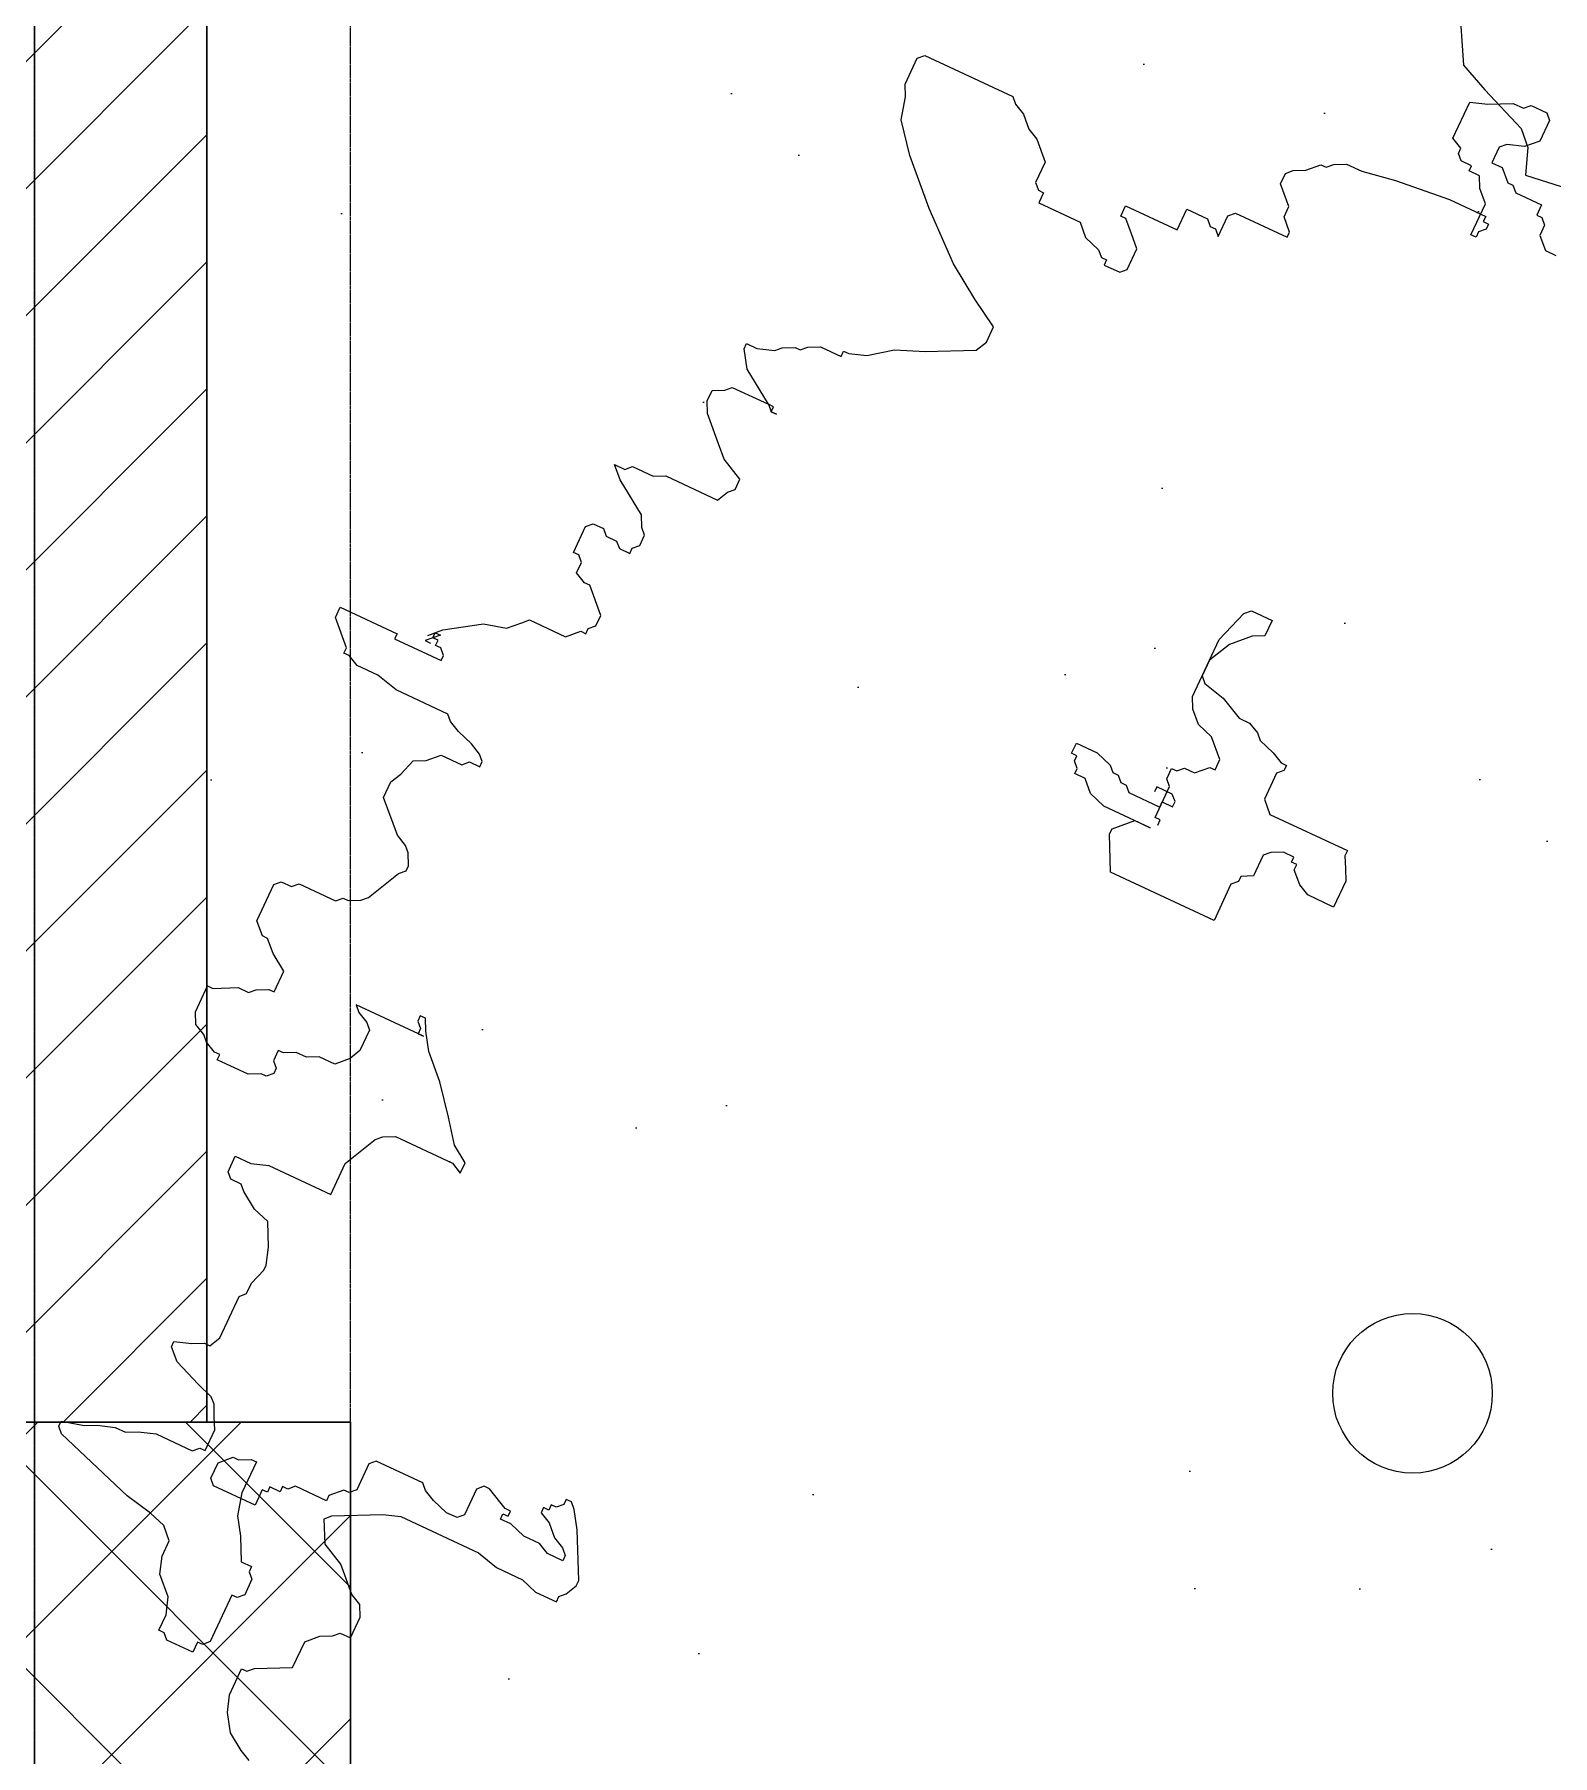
# Model space of a CAD drawing. Header units: millimetres. Extents: x 0 to 71617, y -15450 to 30894.
# Drawn here: x 36507 to 37035, y 18941 to 19539 of the extents above; entities that cross this region are included whole.
import ezdxf

# ---------------------------------------------------------------- set-up
doc = ezdxf.new("R2010")
doc.units = ezdxf.units.MM
doc.linetypes.add('CENTER2', pattern=[1.125, 0.75, -0.125, 0.125, -0.125])
doc.linetypes.add('HIDDEN', pattern=[0.375, 0.25, -0.125])
for name, color, linetype, lineweight in [('axis', 40, 'CENTER2', 5), ('DIM2', 4, 'Continuous', 5), ('Hatch', 8, 'Continuous', 5), ('LINE-DETAIL-SAKURA', 2, 'Continuous', 30), ('tree', 251, 'Continuous', 0), ('Wall Brick', 5, 'Continuous', 15)]:
    doc.layers.add(name, color=color, linetype=linetype, lineweight=lineweight)
doc.layers.add('dwgmodels.com', color=250, linetype='Continuous')
doc.layers.add('WINDOW-PLAN-PANEL', color=15, linetype='Continuous')
pattern_1 = [(45, (-2110, -10510), (-22.097087, 22.097087), [])]

# ---------------------------------------------------------------- blocks, each defined once
blk = doc.blocks.new('GRIDLINE-GF')
at = {"layer": 'axis'}
blk.add_line((13300, -6362.24, -0.13), (13300, 12546.82), dxfattribs=at)
blk = doc.blocks.new('2D WALL G.F')
at = {"layer": 'Hatch'}
h = blk.add_hatch(dxfattribs=at)
h.set_pattern_fill('LINE', color=256, scale=250, angle=45, style=0)
h.set_pattern_definition(pattern_1)
h.paths.add_polyline_path([(15940, -110), (16060, -110), (16060, -4590), (15940, -4590)])
h.paths.add_polyline_path([(15940, -5410), (16060, -5410), (16060, -10290), (15940, -10290)])
h = blk.add_hatch(dxfattribs=at)
h.set_pattern_fill('LINE', color=256, scale=250, angle=45, style=0)
h.set_pattern_definition(pattern_1)
h.paths.add_polyline_path([(16060, -110), (15940, -110), (15940, -4590), (16060, -4590)])
h.paths.add_polyline_path([(16060, -5410), (15940, -5410), (15940, -10290), (16060, -10290)])
h = blk.add_hatch(dxfattribs=at)
h.set_pattern_fill('NET', color=256, scale=400, angle=135, style=0)
h.set_pattern_definition([(135, (-2110, -10510), (-35.35534, -35.35534), []), (225, (-2110, -10510), (35.35534, -35.35534), [])])
h.paths.add_polyline_path([(16110, -5190), (15890, -5190), (15890, -4590), (16110, -4590)])
at = {"layer": 'Hatch', "color": 3, "linetype": 'HIDDEN', "elevation": 7.93}
blk.add_lwpolyline([(16000, -10500), (24000, -10500), (24000, 5500), (16000, 5500)], close=True, dxfattribs=at)
at = {"layer": 'Wall Brick'}
for points in [[(15940, -110), (16060, -110), (16060, -4590), (15940, -4590)], [(16060, -110), (15940, -110), (15940, -4590), (16060, -4590)], [(15890, -5190), (16110, -5190), (16110, -4590), (15890, -4590)], [(16110, -5190), (15890, -5190), (15890, -4590), (16110, -4590)]]:
    blk.add_lwpolyline(points, close=True, dxfattribs=at)
blk = doc.blocks.new('trees top 024')
at = {"color": 0}
for p, q in [((-1.5153, 2.8578), (-1.5773, 2.6293)), ((-1.4843, 2.6789), (-1.5153, 2.8578)), ((-1.1277, 2.7485), (-1.2362, 2.7187)), ((-0.8719, 2.5398), (-1.1277, 2.7485)), ((-1.6781, 2.6789), (-1.7711, 2.6193)), ((-1.5773, 2.6293), (-1.6781, 2.6789)), ((-1.3758, 2.659), (-1.4843, 2.6789)), ((-1.2362, 2.7187), (-1.3758, 2.659)), ((-1.8719, 2.6293), (-2.0191, 2.5398)), ((-1.7711, 2.6193), (-1.8719, 2.6293)), ((-2.1664, 2.5299), (-2.2672, 2.4404)), ((-2.0191, 2.5398), (-2.1664, 2.5299)), ((-0.7789, 2.4802), (-0.8719, 2.5398)), ((-0.7014, 2.5199), (-0.7789, 2.4802)), ((-0.5464, 2.4703), (-0.7014, 2.5199)), ((-2.2672, 2.4404), (-2.2672, 2.361)), ((-0.5542, 2.3709), (-0.5464, 2.4703)), ((-0.5309, 2.3013), (-0.5542, 2.3709)), ((-2.2672, 2.361), (-2.3447, 2.2715)), ((-0.3991, 2.1622), (-0.5309, 2.3013)), ((-2.6547, 2.2516), (-2.5385, 2.192)), ((-2.4842, 2.2516), (-2.6547, 2.2516)), ((-2.3447, 2.2715), (-2.4842, 2.2516)), ((-2.5385, 2.192), (-2.4609, 2.0628)), ((-0.3216, 2.0728), (-0.3991, 2.1622)), ((-2.4609, 2.0628), (-2.5307, 1.9337)), ((-0.3061, 1.8442), (-0.3216, 2.0728)), ((-2.5307, 1.9337), (-2.6082, 1.8541)), ((-2.6082, 1.8541), (-2.5927, 1.7349)), ((-0.2363, 1.7846), (-0.3061, 1.8442)), ((-0.0426, 1.7846), (-0.2363, 1.7846)), ((-0.0581, 1.7349), (0.097, 1.7945)), ((0.097, 1.7945), (-0.0426, 1.7846)), ((-2.5927, 1.7349), (-2.6159, 1.6157)), ((-0.1976, 1.6654), (-0.0581, 1.7349)), ((1.5623, 1.6947), (1.5235, 1.5518)), ((1.5817, 1.5829), (1.5623, 1.6947)), ((-0.2286, 1.5759), (-0.1976, 1.6654)), ((-0.0872, 1.652), (-0.1647, 1.3663)), ((-0.0485, 1.4284), (-0.0872, 1.652)), ((1.8045, 1.6263), (1.7367, 1.6077)), ((1.9644, 1.4959), (1.8045, 1.6263)), ((-2.6159, 1.6157), (-2.7167, 1.5561)), ((-2.7167, 1.5561), (-2.6237, 1.5064)), ((-0.2053, 1.4467), (-0.2286, 1.5759)), ((1.4606, 1.5829), (1.4024, 1.5456)), ((1.5235, 1.5518), (1.4606, 1.5829)), ((1.6495, 1.5705), (1.5817, 1.5829)), ((1.7367, 1.6077), (1.6495, 1.5705)), ((-2.6237, 1.5064), (-2.5772, 1.3673)), ((-1.4455, 1.5362), (-1.4688, 1.5064)), ((-1.4688, 1.5064), (-1.4223, 1.5064)), ((-1.4223, 1.5064), (-1.4455, 1.5362)), ((0.3972, 1.5154), (0.2616, 1.4781)), ((0.717, 1.2546), (0.3972, 1.5154)), ((1.2474, 1.4959), (1.1554, 1.4897)), ((1.3394, 1.5518), (1.2474, 1.4959)), ((1.4024, 1.5456), (1.3394, 1.5518)), ((2.0225, 1.4586), (1.9644, 1.4959)), ((-0.2502, 1.3975), (-0.2053, 1.4467)), ((0.2616, 1.4781), (0.0872, 1.4036)), ((1.1554, 1.4897), (1.0924, 1.4338)), ((1.0924, 1.4338), (1.0924, 1.3841)), ((2.071, 1.4835), (2.0225, 1.4586)), ((2.1679, 1.4524), (2.071, 1.4835)), ((2.163, 1.3903), (2.1679, 1.4524)), ((-0.2907, 1.4284), (-0.407, 1.3539)), ((-0.1647, 1.3663), (-0.2907, 1.4284)), ((0.0872, 1.4036), (-0.0485, 1.4284)), ((1.0924, 1.3841), (1.0439, 1.3282)), ((2.1775, 1.3469), (2.163, 1.3903)), ((-2.5772, 1.3673), (-2.6082, 1.2381)), ((-0.5329, 1.3663), (-0.717, 1.2546)), ((-0.407, 1.3539), (-0.5329, 1.3663)), ((0.9567, 1.3158), (0.8502, 1.3158)), ((0.8502, 1.3158), (0.9228, 1.2786)), ((1.0439, 1.3282), (0.9567, 1.3158)), ((2.2599, 1.2599), (2.1775, 1.3469)), ((-0.717, 1.2546), (-0.9011, 1.2421)), ((0.8332, 1.18), (0.717, 1.2546)), ((0.9228, 1.2786), (0.9597, 1.217)), ((2.3084, 1.204), (2.2599, 1.2599)), ((-2.6082, 1.2381), (-2.5694, 1.089)), ((-0.9011, 1.2421), (-1.027, 1.1303)), ((0.9301, 1.2297), (0.8332, 1.18)), ((1.1239, 1.1676), (0.9301, 1.2297)), ((2.318, 1.0612), (2.3084, 1.204)), ((-1.027, 1.1303), (-1.027, 1.031)), ((1.1142, 1.0434), (1.1239, 1.1676)), ((-2.5694, 1.089), (-2.4842, 1.0294)), ((2.3616, 1.0239), (2.318, 1.0612)), ((-2.4842, 1.0294), (-2.4609, 0.9499)), ((-1.027, 1.031), (-1.1239, 0.9192)), ((1.1433, 0.9564), (1.1142, 1.0434)), ((2.4827, 1.0239), (2.3616, 1.0239)), ((2.473, 0.9929), (2.5699, 1.0301)), ((2.5699, 1.0301), (2.4827, 1.0239)), ((-2.4609, 0.9499), (-2.4609, 0.8505)), ((1.308, 0.7825), (1.1433, 0.9564)), ((2.3665, 0.8935), (2.3858, 0.9494)), ((2.3858, 0.9494), (2.473, 0.9929)), ((-1.2983, 0.8943), (-1.5115, 0.8943)), ((-1.5115, 0.8943), (-1.3662, 0.8198)), ((-1.1239, 0.9192), (-1.2983, 0.8943)), ((2.381, 0.8127), (2.3665, 0.8935)), ((-2.4609, 0.8505), (-2.3369, 0.7909)), ((-1.3662, 0.8198), (-1.2693, 0.6583)), ((1.6059, 0.8687), (1.5914, 0.85)), ((1.5914, 0.85), (1.6204, 0.85)), ((1.6204, 0.85), (1.6059, 0.8687)), ((2.3471, 0.7755), (2.381, 0.8127)), ((-2.3369, 0.7909), (-2.2749, 0.7114)), ((1.4049, 0.6707), (1.308, 0.7825)), ((2.3277, 0.6202), (2.3471, 0.7755)), ((-2.2749, 0.7114), (-2.2904, 0.5325)), ((-1.2693, 0.6583), (-1.3565, 0.4968)), ((1.4243, 0.385), (1.4049, 0.6707)), ((-2.2439, 0.5027), (-2.1431, 0.5723)), ((-2.1431, 0.5723), (-2.0656, 0.5524)), ((2.3035, 0.5209), (2.3326, 0.5767)), ((2.3519, 0.5892), (2.3277, 0.6202)), ((2.3326, 0.5767), (2.3519, 0.5892)), ((-2.2904, 0.5325), (-2.3447, 0.4034)), ((-2.3447, 0.4034), (-2.2439, 0.5027)), ((-2.0656, 0.5524), (-1.9726, 0.453)), ((2.2793, 0.4898), (2.3035, 0.5209)), ((-1.9726, 0.453), (-1.8563, 0.3636)), ((-1.3565, 0.4968), (-1.4534, 0.3975)), ((2.2066, 0.4774), (2.2793, 0.4898)), ((2.2793, 0.3904), (2.2066, 0.4774)), ((-1.4534, 0.3975), (-1.434, 0.2484)), ((1.5115, 0.3105), (1.4243, 0.385)), ((2.163, 0.3469), (2.1679, 0.3966)), ((2.1679, 0.3966), (2.1921, 0.4091)), ((2.1921, 0.4091), (2.2793, 0.3904)), ((-1.8563, 0.3636), (-1.7478, 0.3537)), ((-1.7478, 0.3537), (-1.492, 0.2841)), ((1.7343, 0.2484), (1.9281, 0.3229)), ((1.9281, 0.3229), (1.7537, 0.3105)), ((2.0903, 0.2786), (2.163, 0.3469)), ((-1.492, 0.2841), (-1.4506, 0.1424)), ((1.7537, 0.3105), (1.5115, 0.3105)), ((2.0516, 0.2227), (2.0903, 0.2786)), ((-1.434, 0.2484), (-1.463, 0.0994)), ((1.5599, 0.1615), (1.7343, 0.2484)), ((1.9062, 0.1606), (1.9692, 0.2103)), ((1.9692, 0.2103), (2.0516, 0.2227)), ((1.5212, 0.0497), (1.5599, 0.1615)), ((1.6592, 0.1109), (1.727, 0.1358)), ((1.727, 0.1358), (1.7997, 0.1296)), ((1.7997, 0.1296), (1.9062, 0.1606)), ((-1.463, 0.0994), (-1.589, 0.0248)), ((1.539, 0.0964), (1.5768, 0.0861)), ((1.5768, 0.0861), (1.6204, -0.063)), ((1.6204, -0.063), (1.6398, 0.0861)), ((1.6398, 0.0861), (1.6592, 0.1109)), ((-1.589, 0.0248), (-1.4727, -0.0373)), ((0, 0), (-0.0291, -0.0373)), ((0.0291, -0.0373), (0, 0)), ((1.5502, -0.1118), (1.5212, 0.0497)), ((-1.4727, -0.0373), (-1.4146, -0.2112)), ((-0.0291, -0.0373), (0.0291, -0.0373)), ((1.4824, -0.1863), (1.5502, -0.1118)), ((1.4436, -0.4969), (1.4824, -0.1863)), ((-1.4146, -0.2112), (-1.4534, -0.3726)), ((-1.4534, -0.3726), (-1.4049, -0.559)), ((1.4921, -0.559), (1.4436, -0.4969)), ((-1.4049, -0.559), (-1.2983, -0.6335)), ((1.4533, -0.5838), (1.4921, -0.559)), ((1.3952, -0.6956), (1.4533, -0.5838)), ((-1.2983, -0.6335), (-1.2693, -0.7329)), ((-1.2693, -0.7329), (-1.2693, -0.8571)), ((1.3468, -0.7577), (1.3952, -0.6956)), ((1.2014, -0.7825), (1.3468, -0.7577)), ((1.3468, -0.9565), (1.2014, -0.7825)), ((-1.2693, -0.8571), (-1.1142, -0.9316)), ((-1.1142, -0.9316), (-1.0367, -1.031)), ((1.1239, -0.944), (1.1724, -0.9192)), ((1.1724, -0.9192), (1.3468, -0.9565)), ((1.1142, -1.0434), (1.1239, -0.944)), ((-1.0367, -1.031), (-1.0561, -1.2546)), ((0.9689, -1.18), (1.1142, -1.0434)), ((0.8914, -1.2918), (0.9689, -1.18)), ((-0.998, -1.2918), (-0.872, -1.2049)), ((-0.872, -1.2049), (-0.7751, -1.2297)), ((-0.7751, -1.2297), (-0.6589, -1.3539)), ((-1.0561, -1.2546), (-1.1239, -1.4161)), ((-1.1239, -1.4161), (-0.998, -1.2918)), ((0.7267, -1.3167), (0.8914, -1.2918)), ((-0.6589, -1.3539), (-0.5135, -1.4657)), ((0.6007, -1.4161), (0.7267, -1.3167)), ((0.3876, -1.4782), (0.6007, -1.4161)), ((-0.5135, -1.4657), (-0.3779, -1.4782)), ((-0.3779, -1.4782), (-0.0581, -1.5651)), ((0.1066, -1.5154), (0.2422, -1.4657)), ((0.2422, -1.4657), (0.3876, -1.4782)), ((0.0678, -1.5651), (0.1066, -1.5154)), ((-0.0581, -1.5651), (0.0291, -1.8632)), ((0.0291, -1.8632), (0.0678, -1.5651))]:
    blk.add_line(p, q, dxfattribs=at)
blk = doc.blocks.new('tree0002')
at = {"color": 0, "xscale": 500, "yscale": 500, "zscale": 500}
blk.add_blockref('trees top 024', (1737265.6, 70359.9), dxfattribs=at)
blk = doc.blocks.new('trees top 025')
at = {"layer": 'dwgmodels.com', "color": 0}
for p, q in [((-0.6968, 1.7539), (-0.6634, 1.7705)), ((-0.6634, 1.7705), (-0.6467, 1.7705)), ((-0.6467, 1.7705), (-0.6384, 1.7789)), ((-0.6384, 1.7789), (-0.6134, 1.7789)), ((-0.6134, 1.7789), (-0.605, 1.7705)), ((-0.605, 1.7705), (-0.605, 1.7372)), ((-0.7218, 1.7455), (-0.6968, 1.7539)), ((-0.7218, 1.6872), (-0.7218, 1.7455)), ((-0.605, 1.7372), (-0.6217, 1.7205)), ((-0.6467, 1.7122), (-0.6551, 1.7039)), ((-0.6217, 1.7205), (-0.6467, 1.7122)), ((-0.7051, 1.6789), (-0.7218, 1.6872)), ((-0.6551, 1.7039), (-0.6551, 1.6789)), ((-0.7051, 1.6705), (-0.7051, 1.6789)), ((-0.6968, 1.6622), (-0.7051, 1.6705)), ((-0.6801, 1.6622), (-0.6968, 1.6622)), ((-0.6801, 1.6539), (-0.6801, 1.6622)), ((-0.6551, 1.6789), (-0.6384, 1.6789)), ((-0.6384, 1.6789), (-0.6217, 1.6622)), ((-0.6217, 1.6622), (-0.6134, 1.6622)), ((-0.6134, 1.6622), (-0.605, 1.6539)), ((-0.6634, 1.6539), (-0.6801, 1.6539)), ((-0.6551, 1.6372), (-0.6634, 1.6539)), ((-0.6384, 1.6205), (-0.6551, 1.6372)), ((-0.605, 1.6539), (-0.5633, 1.6539)), ((-0.5633, 1.6539), (-0.5633, 1.6372)), ((-0.5633, 1.6372), (-0.555, 1.6372)), ((-0.555, 1.6372), (-0.5467, 1.6288)), ((-0.6384, 1.5705), (-0.6384, 1.6205)), ((-0.5467, 1.6288), (-0.5467, 1.6122)), ((-0.5467, 1.6122), (-0.53, 1.5955)), ((-0.8636, 1.5788), (-0.8469, 1.5872)), ((-0.8469, 1.5872), (-0.8219, 1.5872)), ((-0.8219, 1.5872), (-0.7718, 1.5955)), ((-0.7718, 1.5955), (-0.6884, 1.6038)), ((-0.6884, 1.6038), (-0.6301, 1.6038)), ((-0.6301, 1.6038), (-0.6301, 1.5955)), ((-0.6301, 1.5955), (-0.6217, 1.5955)), ((-0.6217, 1.5872), (-0.6301, 1.5788)), ((-0.6217, 1.5955), (-0.6217, 1.5872)), ((-0.53, 1.5955), (-0.5133, 1.5955)), ((-0.8969, 1.5538), (-0.8802, 1.5705)), ((-0.8802, 1.5705), (-0.8719, 1.5705)), ((-0.8719, 1.5705), (-0.8636, 1.5788)), ((-0.6301, 1.5705), (-0.6384, 1.5705)), ((-0.6301, 1.5788), (-0.6301, 1.5705)), ((-0.9219, 1.5372), (-0.9136, 1.5455)), ((-0.9219, 1.5205), (-0.9219, 1.5372)), ((-0.9136, 1.5455), (-0.8969, 1.5538)), ((-0.8969, 1.4955), (-0.9219, 1.5205)), ((-0.8969, 1.4788), (-0.8969, 1.4955)), ((-1.4807, 1.4621), (-1.4723, 1.4705)), ((-1.4807, 1.4205), (-1.4807, 1.4621)), ((-1.4723, 1.4705), (-1.3306, 1.4705)), ((-1.3306, 1.4705), (-1.3222, 1.4621)), ((-1.3222, 1.4621), (-1.3056, 1.4538)), ((-0.8802, 1.4621), (-0.8969, 1.4788)), ((-0.8802, 1.4538), (-0.8802, 1.4621)), ((-1.3056, 1.4538), (-1.2889, 1.4371)), ((-1.2889, 1.4371), (-1.2722, 1.4288)), ((-0.972, 1.4455), (-0.9636, 1.4538)), ((-0.972, 1.4121), (-0.972, 1.4455)), ((-0.9636, 1.4538), (-0.8802, 1.4538)), ((-1.4723, 1.4038), (-1.4807, 1.4205)), ((-1.2722, 1.4288), (-1.2472, 1.4038)), ((-1.0304, 1.4288), (-0.997, 1.4288)), ((-1.0304, 1.3955), (-1.0304, 1.4288)), ((-0.997, 1.4288), (-0.9887, 1.4205)), ((-0.9887, 1.4205), (-0.9803, 1.4205)), ((-0.9803, 1.4205), (-0.972, 1.4121)), ((-1.464, 1.3705), (-1.4723, 1.4038)), ((-1.2472, 1.4038), (-1.2472, 1.3705)), ((-1.1137, 1.3955), (-1.0304, 1.3955)), ((-1.1137, 1.3788), (-1.1137, 1.3955)), ((-1.4306, 1.3288), (-1.464, 1.3705)), ((-1.2472, 1.3705), (-1.2388, 1.3621)), ((-1.2388, 1.3621), (-1.2305, 1.3621)), ((-1.2305, 1.3621), (-1.2305, 1.3455)), ((-1.1054, 1.3788), (-1.1137, 1.3788)), ((-1.0887, 1.3621), (-1.1054, 1.3788)), ((-1.072, 1.3455), (-1.0887, 1.3621)), ((-1.2305, 1.3455), (-1.1638, 1.3455)), ((-1.1638, 1.3455), (-1.1471, 1.3288)), ((-1.072, 1.3121), (-1.072, 1.3455)), ((-1.3723, 1.2704), (-1.4306, 1.3288)), ((-1.1471, 1.3288), (-1.1221, 1.3204)), ((-1.1221, 1.3204), (-1.1137, 1.3121)), ((-1.1137, 1.3121), (-1.1054, 1.3121)), ((-1.1054, 1.3121), (-1.1054, 1.3038)), ((-1.0804, 1.3038), (-1.072, 1.3121)), ((-1.1054, 1.3038), (-1.0804, 1.3038)), ((-1.3056, 1.2121), (-1.3723, 1.2704)), ((-1.2555, 1.1788), (-1.3056, 1.2121)), ((-1.2138, 1.1537), (-1.2555, 1.1788)), ((-1.2138, 1.1287), (-1.2138, 1.1537)), ((-1.2889, 1.0787), (-1.2222, 1.1121)), ((-1.2222, 1.1121), (-1.2138, 1.1287)), ((-1.3639, 1.0371), (-1.3306, 1.0621)), ((-1.3306, 1.0621), (-1.2889, 1.0787)), ((-1.3889, 1.0287), (-1.3639, 1.0371)), ((-1.4557, 1.0037), (-1.4473, 1.012)), ((-1.4473, 1.012), (-1.4306, 1.0204)), ((-1.4306, 1.0204), (-1.3973, 1.0204)), ((-1.3973, 1.0287), (-1.3889, 1.0287)), ((-1.3973, 1.0204), (-1.3973, 1.0287)), ((-1.514, 0.9787), (-1.489, 0.987)), ((-1.489, 0.987), (-1.4807, 0.9954)), ((-1.4807, 0.9954), (-1.464, 1.0037)), ((-1.464, 1.0037), (-1.4557, 1.0037)), ((-1.5307, 0.9787), (-1.514, 0.9787)), ((-1.5307, 0.9704), (-1.5307, 0.9787)), ((-1.514, 0.9454), (-1.5307, 0.9704)), ((-1.464, 0.912), (-1.514, 0.9454)), ((-0.7051, 0.9287), (-0.6968, 0.937)), ((-0.6968, 0.937), (-0.6634, 0.937)), ((-0.6634, 0.937), (-0.6634, 0.912)), ((-1.5307, 0.9037), (-1.5224, 0.912)), ((-1.5224, 0.912), (-1.464, 0.912)), ((-1.4557, 0.912), (-1.464, 0.912)), ((-1.464, 0.912), (-1.4557, 0.9037)), ((-1.4557, 0.9037), (-1.4557, 0.912)), ((-0.7218, 0.8787), (-0.7051, 0.9287)), ((-0.6634, 0.912), (-0.6801, 0.9037)), ((-1.5474, 0.8954), (-1.5307, 0.9037)), ((-1.5474, 0.8787), (-1.5474, 0.8954)), ((-1.4473, 0.9037), (-1.4557, 0.9037)), ((-1.4557, 0.9037), (-1.4473, 0.9037)), ((-0.6801, 0.9037), (-0.7051, 0.8787)), ((-1.5391, 0.862), (-1.5474, 0.8787)), ((-1.5057, 0.8287), (-1.5391, 0.862)), ((-0.7051, 0.8787), (-0.7218, 0.8453)), ((-0.7218, 0.787), (-0.7218, 0.8787)), ((-0.7218, 0.8453), (-0.7218, 0.8203)), ((-1.489, 0.812), (-1.5057, 0.8287)), ((-1.4557, 0.7953), (-1.489, 0.812)), ((-0.7218, 0.8203), (-0.7135, 0.812)), ((-0.7135, 0.812), (-0.6801, 0.8037)), ((-1.4557, 0.7787), (-1.4557, 0.7953)), ((-0.7135, 0.7703), (-0.7218, 0.787)), ((-0.6801, 0.8037), (-0.6467, 0.787)), ((-0.6467, 0.787), (-0.6301, 0.787)), ((-0.6301, 0.787), (-0.6134, 0.7787)), ((-1.4723, 0.7537), (-1.464, 0.7703)), ((-1.464, 0.7703), (-1.4557, 0.7787)), ((-0.6968, 0.7537), (-0.7135, 0.7703)), ((-0.6134, 0.7787), (-0.605, 0.7703)), ((-0.605, 0.7703), (-0.58, 0.762)), ((-0.58, 0.762), (-0.5633, 0.7537)), ((-1.6308, 0.737), (-1.6141, 0.737)), ((-1.6141, 0.7203), (-1.6308, 0.737)), ((-1.6141, 0.737), (-1.6058, 0.7453)), ((-1.6058, 0.7453), (-1.5724, 0.7453)), ((-1.5724, 0.7453), (-1.5557, 0.7537)), ((-1.5557, 0.7537), (-1.4723, 0.7537)), ((-0.6718, 0.7453), (-0.6968, 0.7537)), ((-0.6467, 0.7203), (-0.6718, 0.7453)), ((-0.5633, 0.7537), (-0.555, 0.7537)), ((-0.555, 0.7453), (-0.5633, 0.737)), ((-0.5633, 0.737), (-0.5633, 0.6953)), ((-0.555, 0.7537), (-0.555, 0.7453)), ((-1.5641, 0.687), (-1.6141, 0.7203)), ((-0.6467, 0.7036), (-0.6467, 0.7203)), ((-1.5557, 0.6703), (-1.5641, 0.687)), ((-0.6968, 0.6786), (-0.6884, 0.687)), ((-0.6884, 0.687), (-0.6718, 0.687)), ((-0.6718, 0.687), (-0.6551, 0.7036)), ((-0.6551, 0.7036), (-0.6467, 0.7036)), ((-0.5633, 0.6953), (-0.5467, 0.6786)), ((-1.5474, 0.662), (-1.5557, 0.6703)), ((-1.5474, 0.6453), (-1.5474, 0.662)), ((-0.7051, 0.6786), (-0.6968, 0.6786)), ((-0.7051, 0.662), (-0.7051, 0.6786)), ((-0.6968, 0.6536), (-0.7051, 0.662)), ((-0.5467, 0.6786), (-0.4216, 0.6786)), ((-0.4216, 0.6786), (-0.4216, 0.6703)), ((-0.4216, 0.6703), (-0.4132, 0.6536)), ((-1.6308, 0.637), (-1.6224, 0.6453)), ((-1.6308, 0.5953), (-1.6308, 0.637)), ((-1.6224, 0.6453), (-1.6058, 0.6453)), ((-1.6058, 0.6453), (-1.5974, 0.637)), ((-1.5974, 0.637), (-1.5807, 0.637)), ((-1.5807, 0.637), (-1.5724, 0.6286)), ((-1.5557, 0.637), (-1.5474, 0.6453)), ((-1.5557, 0.6286), (-1.5557, 0.637)), ((-0.8469, 0.6536), (-0.8135, 0.6536)), ((-0.8469, 0.637), (-0.8469, 0.6536)), ((-0.8385, 0.637), (-0.8469, 0.637)), ((-0.8385, 0.6286), (-0.8385, 0.637)), ((-0.8135, 0.6536), (-0.7885, 0.6453)), ((-0.7885, 0.6453), (-0.7802, 0.637)), ((-0.7802, 0.637), (-0.7718, 0.637)), ((-0.7718, 0.637), (-0.7635, 0.6286)), ((-0.7135, 0.6453), (-0.7135, 0.637)), ((-0.6884, 0.6453), (-0.7135, 0.6453)), ((-0.6968, 0.6036), (-0.6968, 0.6536)), ((-0.6801, 0.637), (-0.6884, 0.6453)), ((-0.6801, 0.6286), (-0.6801, 0.637)), ((-0.505, 0.637), (-0.5217, 0.6286)), ((-0.4883, 0.637), (-0.505, 0.637)), ((-0.4883, 0.6286), (-0.4883, 0.637)), ((-0.4132, 0.6536), (-0.4049, 0.637)), ((-0.4049, 0.637), (-0.4049, 0.5953)), ((-1.5724, 0.6286), (-1.5557, 0.6286)), ((-0.8302, 0.6203), (-0.8385, 0.6286)), ((-0.8302, 0.612), (-0.8302, 0.6203)), ((-0.8135, 0.612), (-0.8302, 0.612)), ((-0.7969, 0.5953), (-0.8135, 0.612)), ((-0.7635, 0.6286), (-0.7552, 0.6286)), ((-0.7552, 0.6286), (-0.7468, 0.6203)), ((-0.7468, 0.6203), (-0.6968, 0.6203)), ((-0.6968, 0.6286), (-0.6801, 0.6286)), ((-0.6968, 0.6203), (-0.6968, 0.6286)), ((-0.5217, 0.6286), (-0.53, 0.6203)), ((-0.53, 0.6203), (-0.53, 0.587)), ((-0.48, 0.6286), (-0.4883, 0.6286)), ((-0.48, 0.6203), (-0.48, 0.6286)), ((-0.4633, 0.6036), (-0.48, 0.6203)), ((-1.6224, 0.5953), (-1.6308, 0.5953)), ((-1.6141, 0.587), (-1.6224, 0.5953)), ((-1.6141, 0.5703), (-1.6141, 0.587)), ((-0.7718, 0.587), (-0.7969, 0.5953)), ((-0.6968, 0.587), (-0.7718, 0.587)), ((-0.7468, 0.562), (-0.7218, 0.587)), ((-0.7218, 0.587), (-0.6968, 0.587)), ((-0.6884, 0.6036), (-0.6968, 0.6036)), ((-0.6884, 0.5953), (-0.6884, 0.6036)), ((-0.53, 0.587), (-0.5467, 0.5786)), ((-0.5467, 0.5786), (-0.5467, 0.5703)), ((-0.4466, 0.5953), (-0.4633, 0.6036)), ((-0.4049, 0.5953), (-0.4466, 0.5953)), ((-1.5974, 0.562), (-1.6141, 0.5703)), ((-1.5891, 0.562), (-1.5974, 0.562)), ((-1.5557, 0.5286), (-1.5891, 0.562)), ((-0.7468, 0.5536), (-0.7468, 0.562)), ((-0.7218, 0.5036), (-0.7468, 0.5536)), ((-0.5467, 0.5703), (-0.555, 0.562)), ((-0.555, 0.562), (-0.555, 0.5036)), ((-1.5557, 0.5119), (-1.5557, 0.5286)), ((-1.5641, 0.5036), (-1.5557, 0.5119)), ((-1.5641, 0.4953), (-1.5641, 0.5036)), ((-0.555, 0.5036), (-0.7218, 0.5036)), ((-1.6558, 0.4703), (-1.6475, 0.4786)), ((-1.6475, 0.4786), (-1.5891, 0.4786)), ((-1.5891, 0.4786), (-1.5724, 0.4953)), ((-1.5724, 0.4953), (-1.5641, 0.4953)), ((-1.7058, 0.4453), (-1.6725, 0.4536)), ((-1.6725, 0.4536), (-1.6558, 0.4703)), ((-1.7559, 0.4119), (-1.7058, 0.4453)), ((-1.7726, 0.3952), (-1.7559, 0.4119)), ((-1.7559, 0.4036), (-1.7726, 0.3869)), ((-1.7642, 0.4036), (-1.7559, 0.4036)), ((-1.7642, 0.3952), (-1.7642, 0.4036)), ((-1.906, 0.3786), (-1.8143, 0.3786)), ((-1.906, 0.3619), (-1.906, 0.3786)), ((-1.8143, 0.3786), (-1.8143, 0.3702)), ((-1.7726, 0.3869), (-1.7642, 0.3869)), ((-1.7559, 0.3952), (-1.7642, 0.3952)), ((-1.7559, 0.3869), (-1.7559, 0.3952)), ((-1.7475, 0.3869), (-1.7559, 0.3869)), ((-1.7392, 0.3786), (-1.7475, 0.3869)), ((-1.7392, 0.3702), (-1.7392, 0.3786)), ((-1.8726, 0.3286), (-1.906, 0.3619)), ((-1.8143, 0.3702), (-1.7392, 0.3702)), ((-1.8726, 0.3202), (-1.8726, 0.3286)), ((-1.8643, 0.3202), (-1.8726, 0.3202)), ((-1.8476, 0.3119), (-1.8643, 0.3202)), ((-1.8143, 0.3119), (-1.8476, 0.3119)), ((-1.7809, 0.3036), (-1.8143, 0.3119)), ((-1.6975, 0.3036), (-1.7809, 0.3036)), ((-1.6892, 0.2952), (-1.6975, 0.3036)), ((-1.6725, 0.2869), (-1.6892, 0.2952)), ((-1.6475, 0.2786), (-1.6725, 0.2869)), ((-1.6308, 0.2702), (-1.6475, 0.2786)), ((-1.6475, 0.2452), (-1.6391, 0.2535)), ((-1.6391, 0.2535), (-1.6224, 0.2535)), ((-1.6224, 0.2619), (-1.6308, 0.2702)), ((-1.6224, 0.2535), (-1.6224, 0.2619)), ((-1.7142, 0.2202), (-1.6975, 0.2285)), ((-1.6975, 0.2285), (-1.6808, 0.2452)), ((-1.6808, 0.2452), (-1.6475, 0.2452)), ((-1.7225, 0.1952), (-1.7142, 0.2202)), ((-1.7309, 0.1785), (-1.7225, 0.1952)), ((-1.7309, 0.1535), (-1.7309, 0.1785)), ((-1.6892, 0.1119), (-1.7309, 0.1535)), ((-1.6725, 0.1035), (-1.6892, 0.1119)), ((-1.6641, 0.0952), (-1.6725, 0.1035)), ((-1.6558, 0.0785), (-1.6641, 0.0952)), ((-1.6558, 0.0702), (-1.6558, 0.0785)), ((-1.6892, 0.0118), (-1.6641, 0.0618)), ((-1.6641, 0.0618), (-1.6558, 0.0702)), ((-1.7142, -0.0048), (-1.6975, 0.0035)), ((-1.6975, 0.0035), (-1.6892, 0.0118)), ((-1.8226, -0.0298), (-1.8143, -0.0215)), ((-1.8143, -0.0215), (-1.7976, -0.0215)), ((-1.7976, -0.0215), (-1.7892, -0.0132)), ((-1.7892, -0.0132), (-1.7309, -0.0132)), ((-1.7309, -0.0132), (-1.7225, -0.0048)), ((-1.7225, -0.0048), (-1.7142, -0.0048)), ((-1.8226, -0.0882), (-1.8226, -0.0298)), ((-1.8059, -0.1049), (-1.8226, -0.0882)), ((-1.7976, -0.1049), (-1.8059, -0.1049)), ((-1.7809, -0.1215), (-1.7976, -0.1049)), ((-1.7559, -0.1382), (-1.7809, -0.1215)), ((-1.5474, -0.1132), (-1.5474, -0.1215)), ((-1.5391, -0.1132), (-1.5474, -0.1132)), ((-1.5474, -0.1215), (-1.5391, -0.1299)), ((-1.5307, -0.1299), (-1.5391, -0.1132)), ((-1.7559, -0.1715), (-1.7559, -0.1382)), ((-1.6391, -0.1382), (-1.6308, -0.1465)), ((-1.5307, -0.1382), (-1.6391, -0.1382)), ((-1.6308, -0.1465), (-1.6141, -0.1549)), ((-1.5391, -0.1299), (-1.5391, -0.1382)), ((-1.5391, -0.1382), (-1.5307, -0.1382)), ((-1.514, -0.1549), (-1.5307, -0.1299)), ((-1.7809, -0.1799), (-1.7642, -0.1715)), ((-1.7642, -0.1715), (-1.7559, -0.1715)), ((-1.6141, -0.1549), (-1.6058, -0.1632)), ((-1.6058, -0.1632), (-1.6058, -0.1965)), ((-1.4807, -0.1882), (-1.514, -0.1549)), ((-1.8393, -0.2049), (-1.8059, -0.1882)), ((-1.8059, -0.1882), (-1.7892, -0.1882)), ((-1.7892, -0.1882), (-1.7809, -0.1799)), ((-1.6058, -0.1965), (-1.6141, -0.2132)), ((-1.4473, -0.2299), (-1.4807, -0.1882)), ((-1.8476, -0.2049), (-1.8393, -0.2049)), ((-1.8476, -0.2466), (-1.8476, -0.2049)), ((-1.6141, -0.2132), (-1.6308, -0.2299)), ((-1.8393, -0.2632), (-1.8476, -0.2466)), ((-1.7142, -0.2466), (-1.7142, -0.2632)), ((-1.7058, -0.2466), (-1.7142, -0.2466)), ((-1.6892, -0.2382), (-1.7058, -0.2466)), ((-1.6725, -0.2382), (-1.6892, -0.2382)), ((-1.6558, -0.2299), (-1.6725, -0.2382)), ((-1.6308, -0.2299), (-1.6558, -0.2299)), ((-1.4223, -0.2632), (-1.4473, -0.2299)), ((-1.8226, -0.2716), (-1.8393, -0.2632)), ((-1.8143, -0.2799), (-1.8226, -0.2716)), ((-1.7142, -0.2632), (-1.7058, -0.2716)), ((-1.7058, -0.2716), (-1.7058, -0.2799)), ((-1.3973, -0.2799), (-1.4223, -0.2632)), ((-1.7976, -0.2882), (-1.8143, -0.2799)), ((-1.7892, -0.2882), (-1.7976, -0.2882)), ((-1.7892, -0.2966), (-1.7892, -0.2882)), ((-1.7392, -0.2966), (-1.7892, -0.2966)), ((-1.7225, -0.2882), (-1.7392, -0.2966)), ((-1.7142, -0.2882), (-1.7225, -0.2882)), ((-1.7058, -0.2799), (-1.7142, -0.2882)), ((-1.5307, -0.3049), (-1.5224, -0.2966)), ((-1.5224, -0.2966), (-1.5057, -0.2882)), ((-1.5057, -0.2882), (-1.414, -0.2882)), ((-1.414, -0.2882), (-1.3973, -0.2966)), ((-1.3973, -0.2966), (-1.3973, -0.2799)), ((-1.5557, -0.3549), (-1.5307, -0.3049)), ((-1.5557, -0.4049), (-1.5557, -0.3549)), ((-1.7058, -0.4133), (-1.6808, -0.4133)), ((-1.7058, -0.4383), (-1.7058, -0.4133)), ((-1.6808, -0.4133), (-1.6558, -0.4049)), ((-1.6558, -0.4049), (-1.5557, -0.4049)), ((-1.6975, -0.4466), (-1.7058, -0.4383)), ((-1.6808, -0.4466), (-1.6975, -0.4466)), ((-1.6725, -0.4549), (-1.6808, -0.4466)), ((-1.6475, -0.4716), (-1.6725, -0.4549)), ((-1.6224, -0.4799), (-1.6475, -0.4716)), ((-1.6058, -0.5133), (-1.6224, -0.4799)), ((-1.5974, -0.5383), (-1.6058, -0.5133)), ((-1.6058, -0.5716), (-1.5974, -0.5466)), ((-1.5974, -0.5466), (-1.5974, -0.5383)), ((-1.6058, -0.5883), (-1.6058, -0.5716)), ((-1.6141, -0.5966), (-1.6058, -0.5883)), ((-1.6141, -0.6633), (-1.6141, -0.5966)), ((-1.6224, -0.68), (-1.6141, -0.6633)), ((-1.0554, -0.6717), (-1.0637, -0.68)), ((-1.0554, -0.6633), (-1.0554, -0.6717)), ((-1.047, -0.6633), (-1.0554, -0.6633)), ((-1.0387, -0.6717), (-1.047, -0.6633)), ((-1.022, -0.6967), (-1.0387, -0.6717)), ((-1.6725, -0.6967), (-1.6475, -0.6883)), ((-1.6725, -0.705), (-1.6725, -0.6967)), ((-1.6475, -0.6883), (-1.6308, -0.68)), ((-1.6308, -0.68), (-1.6224, -0.68)), ((-1.1721, -0.6967), (-1.1805, -0.705)), ((-1.1638, -0.6967), (-1.1721, -0.6967)), ((-1.1304, -0.7133), (-1.1638, -0.6967)), ((-1.0804, -0.6883), (-1.0804, -0.6967)), ((-1.072, -0.6883), (-1.0804, -0.6883)), ((-1.0804, -0.6967), (-1.0637, -0.705)), ((-1.072, -0.68), (-1.072, -0.6883)), ((-1.0637, -0.68), (-1.072, -0.68)), ((-0.9887, -0.7633), (-1.022, -0.6967)), ((-1.6558, -0.7217), (-1.6725, -0.705)), ((-1.6141, -0.7383), (-1.6558, -0.7217)), ((-1.1805, -0.705), (-1.1805, -0.7467)), ((-1.1221, -0.7133), (-1.1304, -0.7133)), ((-1.1304, -0.7217), (-1.1221, -0.7217)), ((-1.1304, -0.73), (-1.1304, -0.7217)), ((-1.1221, -0.7217), (-1.1221, -0.7133)), ((-1.0637, -0.705), (-1.047, -0.7217)), ((-1.047, -0.7217), (-1.0304, -0.73)), ((-1.5891, -0.7467), (-1.6141, -0.7383)), ((-1.5807, -0.755), (-1.5891, -0.7467)), ((-1.3306, -0.73), (-1.3389, -0.7383)), ((-1.3389, -0.7383), (-1.3389, -0.78)), ((-1.2555, -0.73), (-1.3306, -0.73)), ((-1.2472, -0.7383), (-1.2555, -0.73)), ((-1.2305, -0.7467), (-1.2472, -0.7383)), ((-1.2055, -0.755), (-1.2305, -0.7467)), ((-1.1805, -0.7467), (-1.1888, -0.755)), ((-1.1137, -0.73), (-1.1304, -0.73)), ((-1.0887, -0.7383), (-1.1137, -0.73)), ((-1.0637, -0.7383), (-1.0887, -0.7383)), ((-1.047, -0.7467), (-1.0637, -0.7383)), ((-1.022, -0.7467), (-1.047, -0.7467)), ((-1.0304, -0.73), (-1.022, -0.7383)), ((-1.022, -0.7383), (-1.022, -0.7467)), ((-1.5724, -0.7717), (-1.5807, -0.755)), ((-1.5641, -0.7883), (-1.5724, -0.7717)), ((-1.1888, -0.755), (-1.2055, -0.755)), ((-0.997, -0.7883), (-0.9887, -0.7717)), ((-0.9887, -0.7717), (-0.9887, -0.7633)), ((-1.5641, -0.8217), (-1.5641, -0.7883)), ((-1.3556, -0.7883), (-1.3723, -0.805)), ((-1.3472, -0.7883), (-1.3556, -0.7883)), ((-1.3556, -0.83), (-1.2889, -0.7967)), ((-1.3389, -0.78), (-1.3472, -0.7883)), ((-1.2889, -0.7967), (-1.2639, -0.7883)), ((-1.2639, -0.7883), (-1.1388, -0.7883)), ((-1.1388, -0.7883), (-1.1054, -0.7967)), ((-1.1054, -0.7967), (-1.0637, -0.7967)), ((-1.0637, -0.7967), (-1.0387, -0.805)), ((-1.0053, -0.7967), (-0.997, -0.7883)), ((-1.0053, -0.805), (-1.0053, -0.7967)), ((-1.6641, -0.8384), (-1.6391, -0.83)), ((-1.6391, -0.83), (-1.5807, -0.83)), ((-1.5807, -0.83), (-1.5724, -0.8217)), ((-1.5724, -0.8217), (-1.5641, -0.8217)), ((-1.5391, -0.83), (-1.5224, -0.8133)), ((-1.5391, -0.855), (-1.5391, -0.83)), ((-1.5224, -0.8133), (-1.514, -0.8133)), ((-1.514, -0.8133), (-1.4974, -0.805)), ((-1.4974, -0.805), (-1.489, -0.805)), ((-1.489, -0.805), (-1.489, -0.855)), ((-1.4557, -0.83), (-1.4557, -0.8384)), ((-1.439, -0.83), (-1.4557, -0.83)), ((-1.439, -0.8217), (-1.439, -0.83)), ((-1.4306, -0.8217), (-1.439, -0.8217)), ((-1.4223, -0.8133), (-1.4306, -0.8217)), ((-1.3723, -0.8133), (-1.4223, -0.8133)), ((-1.3723, -0.805), (-1.3723, -0.8133)), ((-1.3639, -0.8384), (-1.3556, -0.83)), ((-1.0387, -0.805), (-1.0053, -0.805)), ((-1.7392, -0.8634), (-1.7225, -0.855)), ((-1.7225, -0.855), (-1.6975, -0.8467)), ((-1.6975, -0.8467), (-1.6808, -0.8467)), ((-1.6808, -0.8467), (-1.6641, -0.8384)), ((-1.5307, -0.8634), (-1.5391, -0.855)), ((-1.489, -0.855), (-1.4807, -0.8884)), ((-1.464, -0.8384), (-1.464, -0.8634)), ((-1.4557, -0.8384), (-1.464, -0.8384)), ((-1.3472, -0.8717), (-1.3639, -0.8384)), ((-1.7726, -0.8717), (-1.7392, -0.8634)), ((-1.7726, -0.88), (-1.7726, -0.8717)), ((-1.7642, -0.8884), (-1.7726, -0.88)), ((-1.464, -0.8634), (-1.5307, -0.8634)), ((-1.3139, -0.8884), (-1.3472, -0.8717)), ((-1.6391, -0.93), (-1.7642, -0.8884)), ((-1.4807, -0.8884), (-1.464, -0.9134)), ((-1.2805, -0.9217), (-1.3139, -0.8884)), ((-1.5974, -0.9384), (-1.6391, -0.93)), ((-1.464, -0.9134), (-1.4473, -0.9467)), ((-1.2639, -0.93), (-1.2805, -0.9217)), ((-1.2555, -0.9467), (-1.2639, -0.93)), ((-1.5724, -0.9467), (-1.5974, -0.9384)), ((-1.5641, -0.955), (-1.5724, -0.9467)), ((-1.5557, -0.9634), (-1.5641, -0.955)), ((-1.4473, -0.9467), (-1.4306, -0.9467)), ((-1.4306, -0.9467), (-1.4306, -0.955)), ((-1.4306, -0.955), (-1.4223, -0.9634)), ((-1.2555, -0.9801), (-1.2555, -0.9467)), ((-1.5557, -0.9884), (-1.5557, -0.9634)), ((-1.4223, -0.9634), (-1.4223, -0.9884)), ((-1.2805, -0.9884), (-1.2722, -0.9801)), ((-1.2722, -0.9801), (-1.2555, -0.9801)), ((-1.5474, -1.0134), (-1.5557, -0.9884)), ((-1.439, -0.9967), (-1.439, -1.0717)), ((-1.4306, -0.9967), (-1.439, -0.9967)), ((-1.4223, -0.9884), (-1.4306, -0.9967)), ((-1.3139, -1.0134), (-1.2972, -0.9967)), ((-1.2972, -0.9967), (-1.2805, -0.9884)), ((-1.5224, -1.0384), (-1.5474, -1.0134)), ((-1.3139, -1.0551), (-1.3139, -1.0134)), ((-1.514, -1.0634), (-1.5224, -1.0384)), ((-1.3639, -1.0801), (-1.3139, -1.0551)), ((-1.514, -1.0884), (-1.514, -1.0634)), ((-1.4557, -1.0801), (-1.4557, -1.0967)), ((-1.4473, -1.0801), (-1.4557, -1.0801)), ((-1.439, -1.0717), (-1.4473, -1.0801)), ((-1.3723, -1.0884), (-1.3639, -1.0801)), ((-1.5057, -1.0884), (-1.514, -1.0884)), ((-1.4974, -1.0967), (-1.5057, -1.0884)), ((-1.4557, -1.0967), (-1.4974, -1.0967)), ((-1.3806, -1.0884), (-1.3723, -1.0884)), ((-1.3806, -1.1301), (-1.3806, -1.0884)), ((-1.3723, -1.1551), (-1.3806, -1.1301)), ((-1.3556, -1.1801), (-1.3723, -1.1551)), ((-1.3306, -1.1968), (-1.3556, -1.1801)), ((-1.3139, -1.2051), (-1.3306, -1.1968))]:
    blk.add_line(p, q, dxfattribs=at)
blk.add_circle((0, 0), 0.1166, dxfattribs=at)
blk = doc.blocks.new('trerwe')
at = {"color": 0, "xscale": 2, "yscale": 2}
blk.add_blockref('trees top 025', (0, 0), dxfattribs=at)
blk = doc.blocks.new('LANDSCAPE SITE')
h = blk.add_hatch()
h.set_pattern_fill('AR-SAND', color=256, scale=5, angle=180, style=0)
h.paths.add_polyline_path([(18600, 730.5), (18600, 9490), (18060, 9490), (18060, 5810), (18110, 5810), (18110, 4990), (18060, 4990), (18060, 110), (18105.23, 110), (18105.23, 730.5)])
at = {"elevation": 0}
blk.add_lwpolyline([(18600, 730.5), (18600, 9490), (18060, 9490), (18060, 5810), (18110, 5810), (18110, 4990), (18060, 4990), (18060, 110), (18105.23, 110), (18105.23, 730.5)], close=True, dxfattribs=at)
for name, p, xscale, yscale, zscale, rotation in [('tree0002', (352991.62, 20029.94, -0.01), 0.1925586510379964, 0.1925586510379964, 0.1925586510379964, 180), ('trerwe', (18479.38, 5819.99, 0), 119.0039728284955, 119.0039728284955, 119.0039728284955, 334.9933375404704)]:
    blk.add_blockref(name, p, dxfattribs=dict(xscale=xscale, yscale=yscale, zscale=zscale, rotation=rotation))
blk = doc.blocks.new('FENCE1')
at = {"layer": 'Hatch', "color": 3}
blk.add_lwpolyline([(18000, -100), (26000, -100), (26000, 15900), (18000, 15900)], close=True, dxfattribs=at)

msp = doc.modelspace()

# ---------------------------------------------------------------- linework, layer by layer
at = {"layer": 'WINDOW-PLAN-PANEL', "linetype": 'HIDDEN', "lineweight": 9, "elevation": 0}
msp.add_lwpolyline([(44506.55, 16646.25), (39096.55, 16646.25), (39096.55, 18236.73), (36616.55, 18236.73), (36616.55, 23536.73)], dxfattribs=at)

# ---------------------------------------------------------------- block references
at = {"layer": 'DIM2'}
msp.add_blockref('GRIDLINE-GF', (23206.55, 17146.73, 0), dxfattribs=at)
at = {"layer": 'LINE-DETAIL-SAKURA'}
msp.add_blockref('FENCE1', (18506.55, 13247.14, 15.85), dxfattribs=at)
at = {"layer": 'tree'}
msp.add_blockref('LANDSCAPE SITE', (18506.55, 13246.73), dxfattribs=at)
at = {"layer": 'Wall Brick', "color": 1}
msp.add_blockref('2D WALL G.F', (20506.55, 23646.73, 0), dxfattribs=at)

doc.saveas('drawing.dxf')
